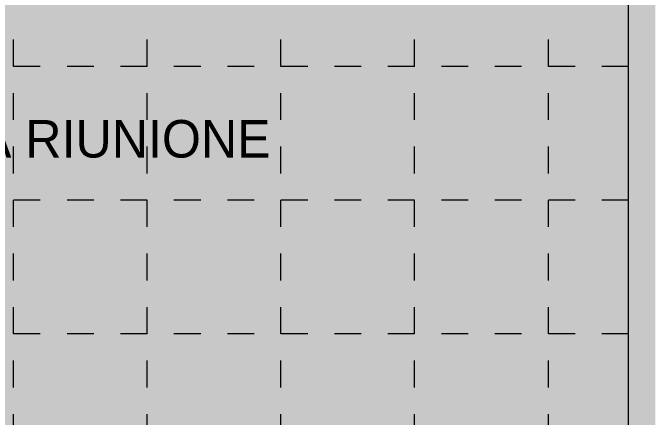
# Model space of a CAD drawing. Header units: metres. Extents: x 106 to 148.5, y -12.7 to 30.
# Drawn here: x 137.732 to 140.134, y 13.632 to 15.143 of the extents above; entities that cross this region are included whole.
import ezdxf

# ---------------------------------------------------------------- set-up
doc = ezdxf.new("R2010")
doc.units = ezdxf.units.M
doc.header["$LTSCALE"] = 0.508
doc.linetypes.add('STYLE_05', pattern=[0.208282, 0.069427, -0.138855])
doc.layers.add('Campiture', color=7, linetype='Continuous')
doc.layers.add('Palazzina IT', color=7, linetype='Continuous')
doc.styles.add('Stylus BT', font='stylu.ttf')

msp = doc.modelspace()

# ---------------------------------------------------------------- hatches: boundary and pattern name
at = {"layer": 'Campiture', "linetype": 'Continuous', "lineweight": 0}
msp.add_hatch(color=255, dxfattribs=at).paths.add_polyline_path([(137.2346, 15.143), (140.0346, 15.143), (140.0346, 11.943), (136.2346, 11.943), (136.2346, 15.143)])

# ---------------------------------------------------------------- linework, layer by layer
at = {"layer": 'Campiture', "color": 8, "linetype": 'STYLE_05', "lineweight": 13}
for p, q in [((137.7346, 11.943), (137.7346, 15.143)), ((138.2346, 11.943), (138.2346, 15.143)), ((138.7346, 11.943), (138.7346, 15.143)), ((139.2346, 11.943), (139.2346, 15.143)), ((139.7346, 11.943), (139.7346, 15.143)), ((140.0346, 14.943), (136.2346, 14.943)), ((140.0346, 14.443), (136.2346, 14.443)), ((140.0346, 13.943), (136.2346, 13.943))]:
    msp.add_line(p, q, dxfattribs=at)
at = {"layer": 'Campiture', "color": 254, "linetype": 'Continuous'}
for points in [[(137.2346, 15.143), (137.2346, 15.243), (140.1346, 15.143), (140.1346, 15.243)], [(140.0346, 11.943), (140.0346, 15.243), (140.1346, 11.943), (140.1346, 15.243)]]:
    msp.add_solid(points, dxfattribs=at)
at = {"layer": 'Palazzina IT', "color": 7, "linetype": 'Continuous', "lineweight": 15}
msp.add_line((140.0346, 11.943), (140.0346, 15.243), dxfattribs=at)

# ---------------------------------------------------------------- texts
at = {"layer": 'Palazzina IT', "color": 7, "insert": (137.247, 14.7424), "char_height": 0.140284, "attachment_point": 1, "line_spacing_factor": 1.099818, "style": 'Stylus BT'}
msp.add_mtext('SALA RIUNIONE', dxfattribs=at)

doc.saveas('drawing.dxf')
